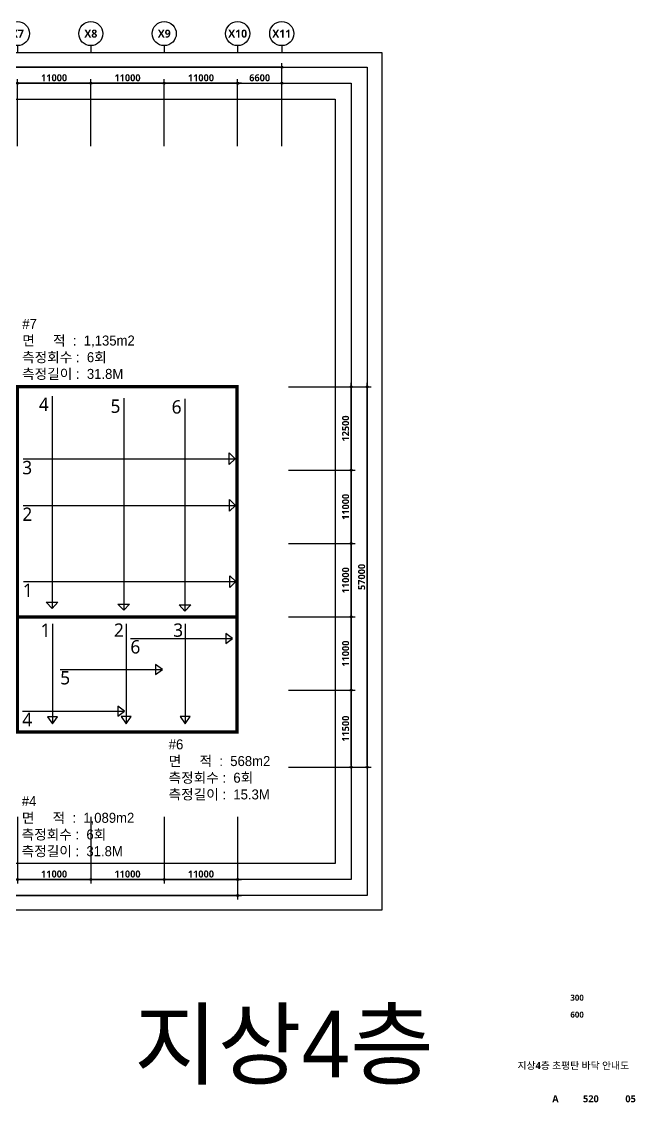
# Model space of a CAD drawing. Header units: millimetres. Extents: x -5354 to 981672, y -957001 to -780013.
# Drawn here: x 889723 to 981672, y -957001 to -794976 of the extents above; entities that cross this region are included whole.
import ezdxf
from ezdxf.enums import TextEntityAlignment as Align

# ---------------------------------------------------------------- set-up
doc = ezdxf.new("R2010")
doc.units = ezdxf.units.MM
doc.header["$LTSCALE"] = 300
doc.header["$MEASUREMENT"] = 0
doc.header["$PDSIZE"] = -10
doc.layers.get('0').update_dxf_attribs({"linetype": 'CONTINUOUS'})
doc.layers.get('Defpoints').update_dxf_attribs({"color": 153, "linetype": 'CONTINUOUS'})
for name, color, linetype in [('0.box', 2, 'CONTINUOUS'), ('0.line', 3, 'CONTINUOUS'), ('9-텍스트', 3, 'CONTINUOUS'), ('A-ANNO-TEXT1', 7, 'CONTINUOUS'), ('A-ANNO-TITL', 7, 'CONTINUOUS'), ('A-ST-AXIS-BUB', 7, 'CONTINUOUS'), ('A-ST-AXIS-DIM', 7, 'CONTINUOUS'), ('text', 3, 'CONTINUOUS'), ('검수라인', 3, 'CONTINUOUS')]:
    doc.layers.add(name, color=color, linetype=linetype)
doc.layers.add('Defpoint', color=161, linetype='CONTINUOUS', plot=False)
doc.styles.add('RXHS', font='')
doc.styles.add('SH_대대리576', font='')
doc.styles.add('돋움', font='')
doc.styles.add('운율4', font='malgun.ttf')
doc.styles.get('RXHS').set_extended_font_data('HY울릉도L')
doc.styles.get('SH_대대리576').set_extended_font_data('NanumGothic', bold=True)
doc.styles.get('돋움').set_extended_font_data('Dotum')
doc.dimstyles.new('SHP 600', dxfattribs={"dimscale": 300, "dimtxt": 3.5, "dimasz": 1, "dimexe": 2, "dimexo": 2, "dimgap": 1, "dimtad": 1, "dimdec": 0, "dimzin": 0, "dimdsep": 46, "dimtxsty": 'SH_대대리576', "dimblk": 'DIMDOT', "dimcen": 0.09, "dimclrt": 3, "dimadec": 0, "dimazin": 1, "dimtfac": 1, "dimtdec": 0, "dimtix": 1, "dimtmove": 2, "dimatfit": 0, "dimldrblk": 'DIMDOT', "dimfxl": 1, "dimtolj": 1, "dimtzin": 0, "dimarcsym": 0})

# ---------------------------------------------------------------- blocks, each defined once
blk = doc.blocks.new('DIMDOT')
at = {"color": 0}
blk.add_line((-2, 0), (2, 0), dxfattribs=at)
for radius in [0.5, 0.25]:
    blk.add_circle((0, 0), radius, dxfattribs=at)
blk = doc.blocks.new('*D217')
at = {"layer": 'A-ST-AXIS-DIM', "color": 0, "lineweight": -2, "transparency": 16777216}
for p, q in [((823087, -813626), (823087, -801226)), ((928387, -801826), (823387, -801826)), ((928687, -813626), (928687, -801226))]:
    blk.add_line(p, q, dxfattribs=at)
at = {"layer": 'Defpoints', "color": 0, "transparency": 16777216}
for p in [(823087, -801826), (823087, -814226), (928687, -814226)]:
    blk.add_point(p, dxfattribs=at)
at = {"layer": 'A-ST-AXIS-DIM', "color": 0, "lineweight": -2, "transparency": 16777216, "xscale": 300, "yscale": 300, "zscale": 300, "rotation": 180}
blk.add_blockref('DIMDOT', (823087, -801826), dxfattribs=at)
at = {"layer": 'A-ST-AXIS-DIM', "color": 0, "lineweight": -2, "transparency": 16777216, "xscale": 300, "yscale": 300, "zscale": 300}
blk.add_blockref('DIMDOT', (928687, -801826), dxfattribs=at)
at = {"layer": 'A-ST-AXIS-DIM', "color": 3, "transparency": 16777216, "insert": (875887, -801001), "char_height": 1050, "attachment_point": 5, "style": 'SH_대대리576'}
blk.add_mtext('\\A1;105600', dxfattribs=at)
blk = doc.blocks.new('*D210')
at = {"layer": 'A-ST-AXIS-DIM', "color": 0, "lineweight": -2, "transparency": 16777216}
for p, q in [((889087, -813626), (889087, -803626)), ((900087, -813626), (900087, -803626)), ((899787, -804226), (889387, -804226))]:
    blk.add_line(p, q, dxfattribs=at)
at = {"layer": 'Defpoints', "color": 0, "transparency": 16777216}
for p in [(889087, -804226), (889087, -814226), (900087, -814226)]:
    blk.add_point(p, dxfattribs=at)
at = {"layer": 'A-ST-AXIS-DIM', "color": 0, "lineweight": -2, "transparency": 16777216, "xscale": 300, "yscale": 300, "zscale": 300, "rotation": 180}
blk.add_blockref('DIMDOT', (889087, -804226), dxfattribs=at)
at = {"layer": 'A-ST-AXIS-DIM', "color": 0, "lineweight": -2, "transparency": 16777216, "xscale": 300, "yscale": 300, "zscale": 300}
blk.add_blockref('DIMDOT', (900087, -804226), dxfattribs=at)
at = {"layer": 'A-ST-AXIS-DIM', "color": 3, "transparency": 16777216, "insert": (894587, -803401), "char_height": 1050, "attachment_point": 5, "style": 'SH_대대리576'}
blk.add_mtext('\\A1;11000', dxfattribs=at)
blk = doc.blocks.new('*D209')
at = {"layer": 'A-ST-AXIS-DIM', "color": 0, "lineweight": -2, "transparency": 16777216}
for p, q in [((900087, -813626), (900087, -803626)), ((911087, -813626), (911087, -803626)), ((910787, -804226), (900387, -804226))]:
    blk.add_line(p, q, dxfattribs=at)
at = {"layer": 'Defpoints', "color": 0, "transparency": 16777216}
for p in [(900087, -804226), (900087, -814226), (911087, -814226)]:
    blk.add_point(p, dxfattribs=at)
at = {"layer": 'A-ST-AXIS-DIM', "color": 0, "lineweight": -2, "transparency": 16777216, "xscale": 300, "yscale": 300, "zscale": 300, "rotation": 180}
blk.add_blockref('DIMDOT', (900087, -804226), dxfattribs=at)
at = {"layer": 'A-ST-AXIS-DIM', "color": 0, "lineweight": -2, "transparency": 16777216, "xscale": 300, "yscale": 300, "zscale": 300}
blk.add_blockref('DIMDOT', (911087, -804226), dxfattribs=at)
at = {"layer": 'A-ST-AXIS-DIM', "color": 3, "transparency": 16777216, "insert": (905587, -803401), "char_height": 1050, "attachment_point": 5, "style": 'SH_대대리576'}
blk.add_mtext('\\A1;11000', dxfattribs=at)
blk = doc.blocks.new('*D208')
at = {"layer": 'A-ST-AXIS-DIM', "color": 0, "lineweight": -2, "transparency": 16777216}
for p, q in [((911087, -813626), (911087, -803626)), ((922087, -813626), (922087, -803626)), ((921787, -804226), (911387, -804226))]:
    blk.add_line(p, q, dxfattribs=at)
at = {"layer": 'Defpoints', "color": 0, "transparency": 16777216}
for p in [(911087, -804226), (911087, -814226), (922087, -814226)]:
    blk.add_point(p, dxfattribs=at)
at = {"layer": 'A-ST-AXIS-DIM', "color": 0, "lineweight": -2, "transparency": 16777216, "xscale": 300, "yscale": 300, "zscale": 300, "rotation": 180}
blk.add_blockref('DIMDOT', (911087, -804226), dxfattribs=at)
at = {"layer": 'A-ST-AXIS-DIM', "color": 0, "lineweight": -2, "transparency": 16777216, "xscale": 300, "yscale": 300, "zscale": 300}
blk.add_blockref('DIMDOT', (922087, -804226), dxfattribs=at)
at = {"layer": 'A-ST-AXIS-DIM', "color": 3, "transparency": 16777216, "insert": (916587, -803401), "char_height": 1050, "attachment_point": 5, "style": 'SH_대대리576'}
blk.add_mtext('\\A1;11000', dxfattribs=at)
blk = doc.blocks.new('A-ST-AXIS-BUB-1')
at = {"layer": 'A-ST-AXIS-BUB'}
blk.add_line((0, 350), (0, 0), dxfattribs=at)
blk.add_circle((0, 950), 600, dxfattribs=at)
blk = doc.blocks.new('*D37')
at = {"layer": 'A-ST-AXIS-DIM', "color": 0, "lineweight": -2, "transparency": 16777216}
for p, q in [((929687, -849726), (939687, -849726)), ((939087, -861926), (939087, -850026)), ((929687, -862226), (939687, -862226))]:
    blk.add_line(p, q, dxfattribs=at)
at = {"layer": 'Defpoints', "color": 0, "transparency": 16777216}
for p in [(929087, -849726), (939087, -849726), (929087, -862226)]:
    blk.add_point(p, dxfattribs=at)
at = {"layer": 'A-ST-AXIS-DIM', "color": 0, "lineweight": -2, "transparency": 16777216, "xscale": 300, "yscale": 300, "zscale": 300}
for p, rotation in [((939087, -849726), 90), ((939087, -862226), 270)]:
    blk.add_blockref('DIMDOT', p, dxfattribs=dict(at, rotation=rotation))
at = {"layer": 'A-ST-AXIS-DIM', "color": 3, "transparency": 16777216, "insert": (938262, -855976), "char_height": 1050, "attachment_point": 5, "rotation": 90, "style": 'SH_대대리576'}
blk.add_mtext('\\A1;12500', dxfattribs=at)
blk = doc.blocks.new('*D134')
at = {"layer": 'A-ST-AXIS-DIM', "color": 0, "lineweight": -2, "transparency": 16777216}
for p, q in [((929687, -862226), (939687, -862226)), ((939087, -872926), (939087, -862526)), ((929687, -873226), (939687, -873226))]:
    blk.add_line(p, q, dxfattribs=at)
at = {"layer": 'Defpoints', "color": 0, "transparency": 16777216}
for p in [(929087, -862226), (939087, -862226), (929087, -873226)]:
    blk.add_point(p, dxfattribs=at)
at = {"layer": 'A-ST-AXIS-DIM', "color": 0, "lineweight": -2, "transparency": 16777216, "xscale": 300, "yscale": 300, "zscale": 300}
for p, rotation in [((939087, -862226), 90), ((939087, -873226), 270)]:
    blk.add_blockref('DIMDOT', p, dxfattribs=dict(at, rotation=rotation))
at = {"layer": 'A-ST-AXIS-DIM', "color": 3, "transparency": 16777216, "insert": (938262, -867726), "char_height": 1050, "attachment_point": 5, "rotation": 90, "style": 'SH_대대리576'}
blk.add_mtext('\\A1;11000', dxfattribs=at)
blk = doc.blocks.new('*D133')
at = {"layer": 'A-ST-AXIS-DIM', "color": 0, "lineweight": -2, "transparency": 16777216}
for p, q in [((929687, -873226), (939687, -873226)), ((939087, -883926), (939087, -873526)), ((929687, -884226), (939687, -884226))]:
    blk.add_line(p, q, dxfattribs=at)
at = {"layer": 'Defpoints', "color": 0, "transparency": 16777216}
for p in [(929087, -873226), (939087, -873226), (929087, -884226)]:
    blk.add_point(p, dxfattribs=at)
at = {"layer": 'A-ST-AXIS-DIM', "color": 0, "lineweight": -2, "transparency": 16777216, "xscale": 300, "yscale": 300, "zscale": 300}
for p, rotation in [((939087, -873226), 90), ((939087, -884226), 270)]:
    blk.add_blockref('DIMDOT', p, dxfattribs=dict(at, rotation=rotation))
at = {"layer": 'A-ST-AXIS-DIM', "color": 3, "transparency": 16777216, "insert": (938262, -878726), "char_height": 1050, "attachment_point": 5, "rotation": 90, "style": 'SH_대대리576'}
blk.add_mtext('\\A1;11000', dxfattribs=at)
blk = doc.blocks.new('*D132')
at = {"layer": 'A-ST-AXIS-DIM', "color": 0, "lineweight": -2, "transparency": 16777216}
for p, q in [((929687, -884226), (939687, -884226)), ((939087, -894926), (939087, -884526)), ((929687, -895226), (939687, -895226))]:
    blk.add_line(p, q, dxfattribs=at)
at = {"layer": 'Defpoints', "color": 0, "transparency": 16777216}
for p in [(929087, -884226), (939087, -884226), (929087, -895226)]:
    blk.add_point(p, dxfattribs=at)
at = {"layer": 'A-ST-AXIS-DIM', "color": 0, "lineweight": -2, "transparency": 16777216, "xscale": 300, "yscale": 300, "zscale": 300}
for p, rotation in [((939087, -884226), 90), ((939087, -895226), 270)]:
    blk.add_blockref('DIMDOT', p, dxfattribs=dict(at, rotation=rotation))
at = {"layer": 'A-ST-AXIS-DIM', "color": 3, "transparency": 16777216, "insert": (938262, -889726), "char_height": 1050, "attachment_point": 5, "rotation": 90, "style": 'SH_대대리576'}
blk.add_mtext('\\A1;11000', dxfattribs=at)
blk = doc.blocks.new('*D131')
at = {"layer": 'A-ST-AXIS-DIM', "color": 0, "lineweight": -2, "transparency": 16777216}
for p, q in [((929687, -895226), (939687, -895226)), ((939087, -906426), (939087, -895526)), ((929687, -906726), (939687, -906726))]:
    blk.add_line(p, q, dxfattribs=at)
at = {"layer": 'Defpoints', "color": 0, "transparency": 16777216}
for p in [(929087, -895226), (939087, -895226), (929087, -906726)]:
    blk.add_point(p, dxfattribs=at)
at = {"layer": 'A-ST-AXIS-DIM', "color": 0, "lineweight": -2, "transparency": 16777216, "xscale": 300, "yscale": 300, "zscale": 300}
for p, rotation in [((939087, -895226), 90), ((939087, -906726), 270)]:
    blk.add_blockref('DIMDOT', p, dxfattribs=dict(at, rotation=rotation))
at = {"layer": 'A-ST-AXIS-DIM', "color": 3, "transparency": 16777216, "insert": (938262, -900976), "char_height": 1050, "attachment_point": 5, "rotation": 90, "style": 'SH_대대리576'}
blk.add_mtext('\\A1;11500', dxfattribs=at)
blk = doc.blocks.new('*D130')
at = {"layer": 'A-ST-AXIS-DIM', "color": 0, "lineweight": -2, "transparency": 16777216}
for p, q in [((929687, -849726), (942087, -849726)), ((941487, -906426), (941487, -850026)), ((929687, -906726), (942087, -906726))]:
    blk.add_line(p, q, dxfattribs=at)
at = {"layer": 'Defpoints', "color": 0, "transparency": 16777216}
for p in [(929087, -849726), (941487, -849726), (929087, -906726)]:
    blk.add_point(p, dxfattribs=at)
at = {"layer": 'A-ST-AXIS-DIM', "color": 0, "lineweight": -2, "transparency": 16777216, "xscale": 300, "yscale": 300, "zscale": 300}
for p, rotation in [((941487, -849726), 90), ((941487, -906726), 270)]:
    blk.add_blockref('DIMDOT', p, dxfattribs=dict(at, rotation=rotation))
at = {"layer": 'A-ST-AXIS-DIM', "color": 3, "transparency": 16777216, "insert": (940662, -878226), "char_height": 1050, "attachment_point": 5, "rotation": 90, "style": 'SH_대대리576'}
blk.add_mtext('\\A1;57000', dxfattribs=at)
blk = doc.blocks.new('*D123')
at = {"layer": 'A-ST-AXIS-DIM', "color": 0, "lineweight": -2, "transparency": 16777216}
for p, q in [((889087, -914197), (889087, -924197)), ((900087, -914197), (900087, -924197)), ((889387, -923597), (899787, -923597))]:
    blk.add_line(p, q, dxfattribs=at)
at = {"layer": 'Defpoints', "color": 0, "transparency": 16777216}
for p in [(889087, -913597), (900087, -913597), (900087, -923597)]:
    blk.add_point(p, dxfattribs=at)
at = {"layer": 'A-ST-AXIS-DIM', "color": 0, "lineweight": -2, "transparency": 16777216, "xscale": 300, "yscale": 300, "zscale": 300, "rotation": 180}
blk.add_blockref('DIMDOT', (889087, -923597), dxfattribs=at)
at = {"layer": 'A-ST-AXIS-DIM', "color": 0, "lineweight": -2, "transparency": 16777216, "xscale": 300, "yscale": 300, "zscale": 300}
blk.add_blockref('DIMDOT', (900087, -923597), dxfattribs=at)
at = {"layer": 'A-ST-AXIS-DIM', "color": 3, "transparency": 16777216, "insert": (894587, -922772), "char_height": 1050, "attachment_point": 5, "style": 'SH_대대리576'}
blk.add_mtext('\\A1;11000', dxfattribs=at)
blk = doc.blocks.new('*D122')
at = {"layer": 'A-ST-AXIS-DIM', "color": 0, "lineweight": -2, "transparency": 16777216}
for p, q in [((900087, -914197), (900087, -924197)), ((911087, -914197), (911087, -924197)), ((900387, -923597), (910787, -923597))]:
    blk.add_line(p, q, dxfattribs=at)
at = {"layer": 'Defpoints', "color": 0, "transparency": 16777216}
for p in [(900087, -913597), (911087, -913597), (911087, -923597)]:
    blk.add_point(p, dxfattribs=at)
at = {"layer": 'A-ST-AXIS-DIM', "color": 0, "lineweight": -2, "transparency": 16777216, "xscale": 300, "yscale": 300, "zscale": 300, "rotation": 180}
blk.add_blockref('DIMDOT', (900087, -923597), dxfattribs=at)
at = {"layer": 'A-ST-AXIS-DIM', "color": 0, "lineweight": -2, "transparency": 16777216, "xscale": 300, "yscale": 300, "zscale": 300}
blk.add_blockref('DIMDOT', (911087, -923597), dxfattribs=at)
at = {"layer": 'A-ST-AXIS-DIM', "color": 3, "transparency": 16777216, "insert": (905587, -922772), "char_height": 1050, "attachment_point": 5, "style": 'SH_대대리576'}
blk.add_mtext('\\A1;11000', dxfattribs=at)
blk = doc.blocks.new('*D121')
at = {"layer": 'A-ST-AXIS-DIM', "color": 0, "lineweight": -2, "transparency": 16777216}
for p, q in [((911087, -914197), (911087, -924197)), ((922087, -914197), (922087, -924197)), ((911387, -923597), (921787, -923597))]:
    blk.add_line(p, q, dxfattribs=at)
at = {"layer": 'Defpoints', "color": 0, "transparency": 16777216}
for p in [(911087, -913597), (922087, -913597), (922087, -923597)]:
    blk.add_point(p, dxfattribs=at)
at = {"layer": 'A-ST-AXIS-DIM', "color": 0, "lineweight": -2, "transparency": 16777216, "xscale": 300, "yscale": 300, "zscale": 300, "rotation": 180}
blk.add_blockref('DIMDOT', (911087, -923597), dxfattribs=at)
at = {"layer": 'A-ST-AXIS-DIM', "color": 0, "lineweight": -2, "transparency": 16777216, "xscale": 300, "yscale": 300, "zscale": 300}
blk.add_blockref('DIMDOT', (922087, -923597), dxfattribs=at)
at = {"layer": 'A-ST-AXIS-DIM', "color": 3, "transparency": 16777216, "insert": (916587, -922772), "char_height": 1050, "attachment_point": 5, "style": 'SH_대대리576'}
blk.add_mtext('\\A1;11000', dxfattribs=at)
blk = doc.blocks.new('*D120')
at = {"layer": 'A-ST-AXIS-DIM', "color": 0, "lineweight": -2, "transparency": 16777216}
for p, q in [((823087, -914197), (823087, -926597)), ((922087, -914197), (922087, -926597)), ((823387, -925997), (921787, -925997))]:
    blk.add_line(p, q, dxfattribs=at)
at = {"layer": 'Defpoints', "color": 0, "transparency": 16777216}
for p in [(823087, -913597), (922087, -913597), (922087, -925997)]:
    blk.add_point(p, dxfattribs=at)
at = {"layer": 'A-ST-AXIS-DIM', "color": 0, "lineweight": -2, "transparency": 16777216, "xscale": 300, "yscale": 300, "zscale": 300, "rotation": 180}
blk.add_blockref('DIMDOT', (823087, -925997), dxfattribs=at)
at = {"layer": 'A-ST-AXIS-DIM', "color": 0, "lineweight": -2, "transparency": 16777216, "xscale": 300, "yscale": 300, "zscale": 300}
blk.add_blockref('DIMDOT', (922087, -925997), dxfattribs=at)
at = {"layer": 'A-ST-AXIS-DIM', "color": 3, "transparency": 16777216, "insert": (872587, -925172), "char_height": 1050, "attachment_point": 5, "style": 'SH_대대리576'}
blk.add_mtext('\\A1;99000', dxfattribs=at)
blk = doc.blocks.new('*D32')
at = {"layer": 'A-ST-AXIS-DIM', "color": 0, "lineweight": -2, "transparency": 16777216}
for p, q in [((922087, -813626), (922087, -803626)), ((928687, -813626), (928687, -803626)), ((922387, -804226), (928387, -804226))]:
    blk.add_line(p, q, dxfattribs=at)
at = {"layer": 'Defpoints', "color": 0, "transparency": 16777216}
for p in [(928687, -804226), (922087, -814226), (928687, -814226)]:
    blk.add_point(p, dxfattribs=at)
at = {"layer": 'A-ST-AXIS-DIM', "color": 0, "lineweight": -2, "transparency": 16777216, "xscale": 300, "yscale": 300, "zscale": 300, "rotation": 180}
blk.add_blockref('DIMDOT', (922087, -804226), dxfattribs=at)
at = {"layer": 'A-ST-AXIS-DIM', "color": 0, "lineweight": -2, "transparency": 16777216, "xscale": 300, "yscale": 300, "zscale": 300}
blk.add_blockref('DIMDOT', (928687, -804226), dxfattribs=at)
at = {"layer": 'A-ST-AXIS-DIM', "color": 3, "transparency": 16777216, "insert": (925387, -803401), "char_height": 1050, "attachment_point": 5, "style": 'SH_대대리576'}
blk.add_mtext('\\A1;6600', dxfattribs=at)

msp = doc.modelspace()

# ---------------------------------------------------------------- linework, layer by layer
at = {"layer": '0.box', "const_width": 500, "elevation": 103000}
for points in [[(921987.2, -884225.9), (889087.2, -884225.9), (889087.2, -849725.9), (921987.2, -849725.9)], [(889087.2, -901488.4), (921987.2, -901488.4), (921987.2, -884225.9), (889087.2, -884225.9)]]:
    msp.add_lwpolyline(points, close=True, dxfattribs=at)
at = {"layer": '0.line'}
for points in [[(894285.7, -851136.2), (894285.7, -882936.2), (893414.6, -882031.3), (895156.8, -882031.3), (894285.7, -882936.2)], [(905025.6, -851419), (905025.6, -883219), (904154.5, -882314), (905896.6, -882314), (905025.6, -883219)], [(914183.6, -851536), (914183.6, -883336), (913312.6, -882431.1), (915054.7, -882431.1), (914183.6, -883336)], [(889935.7, -860511.6), (921735.7, -860511.6), (920830.7, -861382.7), (920830.7, -859640.5), (921735.7, -860511.6)], [(889953.1, -867507.5), (921753.1, -867507.5), (920848.2, -868378.5), (920848.2, -866636.4), (921753.1, -867507.5)], [(890024.2, -878921.4), (921824.2, -878921.4), (920919.3, -879792.5), (920919.3, -878050.4), (921824.2, -878921.4)], [(894367.6, -885252), (894367.6, -900252), (895118.9, -899181.1), (893616.3, -899181.1), (894367.6, -900252)], [(905367.6, -885237.9), (905367.6, -900237.9), (906118.9, -899167), (904616.3, -899167), (905367.6, -900237.9)], [(914244.7, -885237.9), (914244.7, -900237.9), (914996, -899167), (913493.4, -899167), (914244.7, -900237.9)], [(906026.8, -887451.8), (921326.8, -887451.8), (920314.3, -886704.8), (920314.3, -888198.8), (921326.8, -887451.8)], [(889832, -898349.1), (905132, -898349.1), (904119.5, -897602), (904119.5, -899096.1), (905132, -898349.1)]]:
    msp.add_lwpolyline(points, dxfattribs=at)
at = {"layer": '0.line', "elevation": -103000}
msp.add_lwpolyline([(895511.7, -892086.3), (910811.7, -892086.3), (909799.2, -891339.3), (909799.2, -892833.3), (910811.7, -892086.3)], dxfattribs=at)
at = {"layer": 'Defpoint'}
for points in [[(943687.2, -928197.4), (772487.2, -928197.4), (772487.2, -799625.9), (943687.2, -799625.9)], [(941487.2, -925997.4), (774687.2, -925997.4), (774687.2, -801825.9), (941487.2, -801825.9)], [(939087.2, -923597.4), (777087.2, -923597.4), (777087.2, -804225.9), (939087.2, -804225.9)], [(936687.2, -921197.4), (779487.2, -921197.4), (779487.2, -806625.9), (936687.2, -806625.9)]]:
    msp.add_lwpolyline(points, close=True, dxfattribs=at)

# ---------------------------------------------------------------- block references
at = {"layer": 'A-ST-AXIS-BUB', "xscale": 3, "yscale": 3, "zscale": 3}
for p in [(889087.2, -799625.9), (900087.2, -799625.9), (911087.2, -799625.9), (922087.2, -799625.9), (928687.2, -799625.9)]:
    msp.add_blockref('A-ST-AXIS-BUB-1', p, dxfattribs=at)

# ---------------------------------------------------------------- texts
at = {"layer": '9-텍스트', "color": 3, "char_height": 1500, "attachment_point": 1, "style": 'RXHS'}
for s, insert in [('\\pxi0.02023;{\\fGulim|b0|i0|c129|p50;#7\\P면     적  :  1,135m2\\P\\pi0;측정회수 :  6회\\P측정길이 :  31.8M}', (889789.1, -839537.6, 103000)), ('\\pxi0.02023;{\\fGulim|b0|i0|c129|p50;#6\\P면     적  :  568m2\\P\\pi0;측정회수 :  6회\\P측정길이 :  15.3M}', (911732.9, -902581.1, 103000)), ('\\pxi0.02023;{\\fGulim|b0|i0|c129|p50;#4\\P면     적  :  1,089m2\\P\\pi0;측정회수 :  6회\\P측정길이 :  31.8M}', (889718.9, -911088.3, 0))]:
    msp.add_mtext_dynamic_manual_height_columns(s, width=20376.871, gutter_width=1500, heights=[0], dxfattribs=dict(at, insert=insert))
at = {"layer": 'A-ANNO-TEXT1', "style": 'SH_대대리576'}
for s, p in [('X7', (889087.2, -796775.9)), ('X8', (900087.2, -796775.9)), ('X9', (911087.2, -796775.9)), ('X10', (922087.2, -796775.9)), ('X11', (928687.2, -796775.9))]:
    msp.add_text(s, height=1200, dxfattribs=at).set_placement(p, align=Align.MIDDLE_CENTER)
at = {"layer": 'A-ANNO-TITL', "style": 'SH_대대리576'}
for s, height, p in [('300', 900, (972940.9, -941308.9)), ('600', 900, (972940.9, -943842.1)), ('지상4층 초평탄 바닥 안내도', 1050, (972375.6, -951450.5)), ('A', 1050, (969692.9, -956461)), ('520', 1050, (975006.2, -956461)), ('05', 1050, (980952.6, -956461))]:
    msp.add_text(s, height=height, dxfattribs=at).set_placement(p, align=Align.MIDDLE)
at = {"layer": 'text', "style": '돋움'}
msp.add_text('지상4층', height=10000, dxfattribs=at).set_placement((906561.1, -953267.4, 206000))
at = {"layer": '검수라인', "style": '운율4'}
for s, p in [('4', (892298.4, -853341.2, 103000)), ('5', (903038.3, -853624, 103000)), ('6', (912196.4, -853741, 103000)), ('3', (889813.2, -862829.3, 103000)), ('2', (889830.7, -869825.1, 103000)), ('1', (889901.7, -881239.1, 103000)), ('1', (892554.7, -887210.6, 103000)), ('2', (903554.7, -887196.6, 103000)), ('3', (912431.7, -887196.6, 103000)), ('6', (906015.1, -889707.6, 103000)), ('5', (895500, -894342.1)), ('4', (889820.3, -900604.8, 103000))]:
    msp.add_text(s, height=2000, dxfattribs=at).set_placement(p)

# ---------------------------------------------------------------- dimensions: what is measured, and where the dimension line sits
at = {"layer": 'A-ST-AXIS-DIM'}
for base, p1, p2, picture, middle in [((823087.2, -801825.9), (928687.2, -814225.9), (823087.2, -814225.9), '*D217', (875887.2, -801000.9)), ((889087.2, -804225.9), (900087.2, -814225.9), (889087.2, -814225.9), '*D210', (894587.2, -803400.9)), ((900087.2, -804225.9), (911087.2, -814225.9), (900087.2, -814225.9), '*D209', (905587.2, -803400.9)), ((911087.2, -804225.9), (922087.2, -814225.9), (911087.2, -814225.9), '*D208', (916587.2, -803400.9))]:
    dim = msp.add_linear_dim(base=base, p1=p1, p2=p2, dimstyle='SHP 600', dxfattribs=at)
    dim.commit()
    dim.dimension.update_dxf_attribs({"geometry": picture, "text_midpoint": middle})
for base, p1, p2, angle, picture, middle in [((928687.2, -804225.9), (922087.2, -814225.9), (928687.2, -814225.9), 180, '*D32', (925387.2, -803400.9)), ((939087.2, -849725.9), (929087.2, -862225.9), (929087.2, -849725.9), 270, '*D37', (938262.2, -855975.9)), ((941487.2, -849725.9), (929087.2, -906725.9), (929087.2, -849725.9), 270, '*D130', (940662.2, -878225.9)), ((939087.2, -862225.9), (929087.2, -873225.9), (929087.2, -862225.9), 270, '*D134', (938262.2, -867725.9)), ((939087.2, -873225.9), (929087.2, -884225.9), (929087.2, -873225.9), 270, '*D133', (938262.2, -878725.9)), ((939087.2, -884225.9), (929087.2, -895225.9), (929087.2, -884225.9), 270, '*D132', (938262.2, -889725.9)), ((939087.2, -895225.9), (929087.2, -906725.9), (929087.2, -895225.9), 270, '*D131', (938262.2, -900975.9)), ((922087.2, -925997.4), (823087.2, -913597.4), (922087.2, -913597.4), 180, '*D120', (872587.2, -925172.4)), ((900087.2, -923597.4), (889087.2, -913597.4), (900087.2, -913597.4), 180, '*D123', (894587.2, -922772.4)), ((911087.2, -923597.4), (900087.2, -913597.4), (911087.2, -913597.4), 180, '*D122', (905587.2, -922772.4)), ((922087.2, -923597.4), (911087.2, -913597.4), (922087.2, -913597.4), 180, '*D121', (916587.2, -922772.4))]:
    dim = msp.add_linear_dim(base=base, p1=p1, p2=p2, angle=angle, dimstyle='SHP 600', dxfattribs=at)
    dim.commit()
    dim.dimension.update_dxf_attribs({"geometry": picture, "text_midpoint": middle})

doc.saveas('drawing.dxf')
